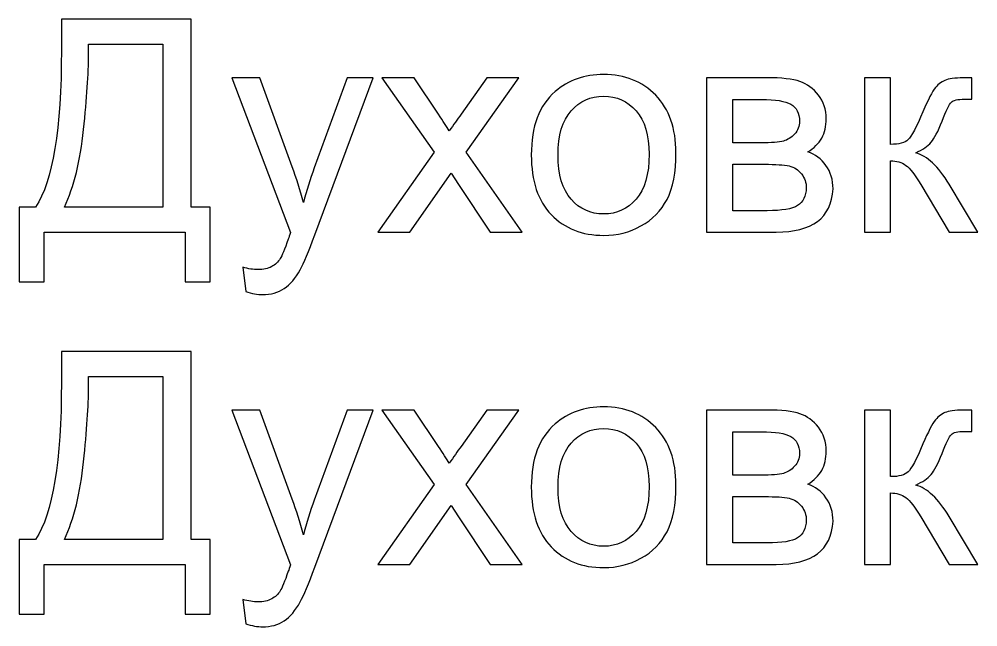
# Model space of a CAD drawing. Header units: millimetres. Extents: x -1744 to 2824, y -3870 to 2862.
# Drawn here: x 1327.9 to 1415.4, y 2132.8 to 2188.3 of the extents above; entities that cross this region are included whole.
import ezdxf

# ---------------------------------------------------------------- set-up
doc = ezdxf.new("R2010")
doc.units = ezdxf.units.MM
doc.header["$MEASUREMENT"] = 0
doc.layers.add('layer 1', color=7, linetype='Continuous')

msp = doc.modelspace()

# ---------------------------------------------------------------- linework, layer by layer
at = {"layer": 'layer 1', "color": 250}
for points, knots in [([(1331.7383, 2188.3161), (1331.7383, 2188.3161), (1343.5873, 2188.3161), (1343.5873, 2188.3161), (1343.5873, 2188.3161), (1343.5873, 2188.3161), (1343.5873, 2171.1404), (1343.5873, 2171.1404), (1343.5873, 2171.1404), (1343.5873, 2171.1404), (1345.3266, 2171.1404), (1345.3266, 2171.1404), (1345.3266, 2171.1404), (1345.3266, 2171.1404), (1345.3266, 2164.3191), (1345.3266, 2164.3191), (1345.3266, 2164.3191), (1345.3266, 2164.3191), (1343.0438, 2164.3191), (1343.0438, 2164.3191), (1343.0438, 2164.3191), (1343.0438, 2164.3191), (1343.0438, 2168.8576), (1343.0438, 2168.8576), (1343.0438, 2168.8576), (1343.0438, 2168.8576), (1330.162, 2168.8576), (1330.162, 2168.8576), (1330.162, 2168.8576), (1330.162, 2168.8576), (1330.162, 2164.3191), (1330.162, 2164.3191), (1330.162, 2164.3191), (1330.162, 2164.3191), (1327.8792, 2164.3191), (1327.8792, 2164.3191), (1327.8792, 2164.3191), (1327.8792, 2164.3191), (1327.8792, 2171.1404), (1327.8792, 2171.1404), (1327.8792, 2171.1404), (1327.8792, 2171.1404), (1329.3739, 2171.1404), (1329.3739, 2171.1404), (1329.3739, 2171.1404), (1330.9502, 2173.5048), (1331.7383, 2178.2834), (1331.7383, 2185.4716), (1331.7383, 2185.4716), (1331.7383, 2185.4716), (1331.7383, 2188.3161), (1331.7383, 2188.3161)], [0, 0, 0, 0, 0.0714286, 0.0714286, 0.0714286, 0.0714286, 0.1428571, 0.1428571, 0.1428571, 0.1428571, 0.2142857, 0.2142857, 0.2142857, 0.2142857, 0.2857143, 0.2857143, 0.2857143, 0.2857143, 0.3571429, 0.3571429, 0.3571429, 0.3571429, 0.4285714, 0.4285714, 0.4285714, 0.4285714, 0.5, 0.5, 0.5, 0.5, 0.5714286, 0.5714286, 0.5714286, 0.5714286, 0.6428571, 0.6428571, 0.6428571, 0.6428571, 0.7142857, 0.7142857, 0.7142857, 0.7142857, 0.7857143, 0.7857143, 0.7857143, 0.7857143, 0.8571429, 0.8571429, 0.8571429, 0.8571429, 1, 1, 1, 1]), ([(1341.0055, 2186.0333), (1341.0055, 2186.0333), (1334.2114, 2186.0333), (1334.2114, 2186.0333), (1334.2114, 2186.0333), (1334.2114, 2186.0333), (1334.2114, 2185.0368), (1334.2114, 2185.0368), (1334.2114, 2185.0368), (1334.2114, 2183.379), (1334.0619, 2181.1098), (1333.763, 2178.2336), (1333.763, 2178.2336), (1333.4685, 2175.3574), (1332.8797, 2172.993), (1332.0101, 2171.1404), (1332.0101, 2171.1404), (1332.0101, 2171.1404), (1341.0055, 2171.1404), (1341.0055, 2171.1404), (1341.0055, 2171.1404), (1341.0055, 2171.1404), (1341.0055, 2186.0333), (1341.0055, 2186.0333)], [0, 0, 0, 0, 0.1428571, 0.1428571, 0.1428571, 0.1428571, 0.2857143, 0.2857143, 0.2857143, 0.2857143, 0.4285714, 0.4285714, 0.4285714, 0.4285714, 0.5714286, 0.5714286, 0.5714286, 0.5714286, 0.7142857, 0.7142857, 0.7142857, 0.7142857, 1, 1, 1, 1]), ([(1348.5653, 2163.4358), (1348.5653, 2163.4358), (1348.2935, 2165.6462), (1348.2935, 2165.6462), (1348.2935, 2165.6462), (1348.8189, 2165.5058), (1349.2718, 2165.4333), (1349.6614, 2165.4333), (1349.6614, 2165.4333), (1350.1959, 2165.4333), (1350.6216, 2165.5239), (1350.9387, 2165.7006), (1350.9387, 2165.7006), (1351.2603, 2165.8772), (1351.523, 2166.1263), (1351.7268, 2166.4434), (1351.7268, 2166.4434), (1351.8763, 2166.6835), (1352.1209, 2167.2768), (1352.4561, 2168.228), (1352.4561, 2168.228), (1352.5013, 2168.3594), (1352.5693, 2168.5541), (1352.6689, 2168.8123), (1352.6689, 2168.8123), (1352.6689, 2168.8123), (1347.3151, 2182.9623), (1347.3151, 2182.9623), (1347.3151, 2182.9623), (1347.3151, 2182.9623), (1349.8697, 2182.9623), (1349.8697, 2182.9623), (1349.8697, 2182.9623), (1349.8697, 2182.9623), (1352.8139, 2174.8184), (1352.8139, 2174.8184), (1352.8139, 2174.8184), (1353.1989, 2173.7902), (1353.5386, 2172.7031), (1353.8421, 2171.5617), (1353.8421, 2171.5617), (1354.1184, 2172.6352), (1354.4445, 2173.6951), (1354.825, 2174.7368), (1354.825, 2174.7368), (1354.825, 2174.7368), (1357.8325, 2182.9623), (1357.8325, 2182.9623), (1357.8325, 2182.9623), (1357.8325, 2182.9623), (1360.2195, 2182.9623), (1360.2195, 2182.9623), (1360.2195, 2182.9623), (1360.2195, 2182.9623), (1354.8884, 2168.613), (1354.8884, 2168.613), (1354.8884, 2168.613), (1354.3131, 2167.0685), (1353.8647, 2166.0086), (1353.5431, 2165.4243), (1353.5431, 2165.4243), (1353.1174, 2164.6407), (1352.6282, 2164.0654), (1352.0801, 2163.6986), (1352.0801, 2163.6986), (1351.5275, 2163.3317), (1350.8707, 2163.1505), (1350.1098, 2163.1505), (1350.1098, 2163.1505), (1349.6478, 2163.1505), (1349.1314, 2163.2456), (1348.5653, 2163.4358)], [0, 0, 0, 0, 0.0526316, 0.0526316, 0.0526316, 0.0526316, 0.1052632, 0.1052632, 0.1052632, 0.1052632, 0.1578947, 0.1578947, 0.1578947, 0.1578947, 0.2105263, 0.2105263, 0.2105263, 0.2105263, 0.2631579, 0.2631579, 0.2631579, 0.2631579, 0.3157895, 0.3157895, 0.3157895, 0.3157895, 0.3684211, 0.3684211, 0.3684211, 0.3684211, 0.4210526, 0.4210526, 0.4210526, 0.4210526, 0.4736842, 0.4736842, 0.4736842, 0.4736842, 0.5263158, 0.5263158, 0.5263158, 0.5263158, 0.5789474, 0.5789474, 0.5789474, 0.5789474, 0.6315789, 0.6315789, 0.6315789, 0.6315789, 0.6842105, 0.6842105, 0.6842105, 0.6842105, 0.7368421, 0.7368421, 0.7368421, 0.7368421, 0.7894737, 0.7894737, 0.7894737, 0.7894737, 0.8421053, 0.8421053, 0.8421053, 0.8421053, 0.8947368, 0.8947368, 0.8947368, 0.8947368, 1, 1, 1, 1]), ([(1360.6318, 2168.8576), (1360.6318, 2168.8576), (1365.7817, 2176.1636), (1365.7817, 2176.1636), (1365.7817, 2176.1636), (1365.7817, 2176.1636), (1361.0122, 2182.9623), (1361.0122, 2182.9623), (1361.0122, 2182.9623), (1361.0122, 2182.9623), (1363.9518, 2182.9623), (1363.9518, 2182.9623), (1363.9518, 2182.9623), (1363.9518, 2182.9623), (1366.1803, 2179.6332), (1366.1803, 2179.6332), (1366.1803, 2179.6332), (1366.5925, 2179.0081), (1366.9186, 2178.5008), (1367.1496, 2178.1022), (1367.1496, 2178.1022), (1367.5528, 2178.6684), (1367.9106, 2179.1802), (1368.2322, 2179.6377), (1368.2322, 2179.6377), (1368.2322, 2179.6377), (1370.5784, 2182.9623), (1370.5784, 2182.9623), (1370.5784, 2182.9623), (1370.5784, 2182.9623), (1373.4999, 2182.9623), (1373.4999, 2182.9623), (1373.4999, 2182.9623), (1373.4999, 2182.9623), (1368.7032, 2176.1636), (1368.7032, 2176.1636), (1368.7032, 2176.1636), (1368.7032, 2176.1636), (1373.8125, 2168.8576), (1373.8125, 2168.8576), (1373.8125, 2168.8576), (1373.8125, 2168.8576), (1370.9046, 2168.8576), (1370.9046, 2168.8576), (1370.9046, 2168.8576), (1370.9046, 2168.8576), (1367.9876, 2173.2059), (1367.9876, 2173.2059), (1367.9876, 2173.2059), (1367.9876, 2173.2059), (1367.3218, 2174.2522), (1367.3218, 2174.2522), (1367.3218, 2174.2522), (1367.3218, 2174.2522), (1363.5533, 2168.8576), (1363.5533, 2168.8576), (1363.5533, 2168.8576), (1363.5533, 2168.8576), (1360.6318, 2168.8576), (1360.6318, 2168.8576)], [0, 0, 0, 0, 0.0625, 0.0625, 0.0625, 0.0625, 0.125, 0.125, 0.125, 0.125, 0.1875, 0.1875, 0.1875, 0.1875, 0.25, 0.25, 0.25, 0.25, 0.3125, 0.3125, 0.3125, 0.3125, 0.375, 0.375, 0.375, 0.375, 0.4375, 0.4375, 0.4375, 0.4375, 0.5, 0.5, 0.5, 0.5, 0.5625, 0.5625, 0.5625, 0.5625, 0.625, 0.625, 0.625, 0.625, 0.6875, 0.6875, 0.6875, 0.6875, 0.75, 0.75, 0.75, 0.75, 0.8125, 0.8125, 0.8125, 0.8125, 0.875, 0.875, 0.875, 0.875, 1, 1, 1, 1]), ([(1374.6504, 2175.91), (1374.6504, 2178.5144), (1375.3751, 2180.4439), (1376.8291, 2181.6986), (1376.8291, 2181.6986), (1378.0385, 2182.7404), (1379.5196, 2183.2613), (1381.2634, 2183.2613), (1381.2634, 2183.2613), (1383.1975, 2183.2613), (1384.7828, 2182.6271), (1386.0148, 2181.3589), (1386.0148, 2181.3589), (1387.2423, 2180.0952), (1387.8583, 2178.3423), (1387.8583, 2176.1092), (1387.8583, 2176.1092), (1387.8583, 2174.2975), (1387.5865, 2172.8752), (1387.043, 2171.838), (1387.043, 2171.838), (1386.4995, 2170.8007), (1385.7068, 2169.9945), (1384.665, 2169.4193), (1384.665, 2169.4193), (1383.6278, 2168.844), (1382.4909, 2168.5587), (1381.2634, 2168.5587), (1381.2634, 2168.5587), (1379.2886, 2168.5587), (1377.6942, 2169.1882), (1376.4758, 2170.452), (1376.4758, 2170.452), (1375.2574, 2171.7157), (1374.6504, 2173.5365), (1374.6504, 2175.91)], [0, 0, 0, 0, 0.1, 0.1, 0.1, 0.1, 0.2, 0.2, 0.2, 0.2, 0.3, 0.3, 0.3, 0.3, 0.4, 0.4, 0.4, 0.4, 0.5, 0.5, 0.5, 0.5, 0.6, 0.6, 0.6, 0.6, 0.7, 0.7, 0.7, 0.7, 0.8, 0.8, 0.8, 0.8, 1, 1, 1, 1]), ([(1390.6621, 2182.9623), (1390.6621, 2182.9623), (1396.1653, 2182.9623), (1396.1653, 2182.9623), (1396.1653, 2182.9623), (1397.5151, 2182.9623), (1398.5207, 2182.8491), (1399.182, 2182.6226), (1399.182, 2182.6226), (1399.8387, 2182.3961), (1400.4049, 2181.9839), (1400.876, 2181.3815), (1400.876, 2181.3815), (1401.3516, 2180.7746), (1401.5871, 2180.0544), (1401.5871, 2179.2119), (1401.5871, 2179.2119), (1401.5871, 2178.537), (1401.4467, 2177.9482), (1401.1704, 2177.45), (1401.1704, 2177.45), (1400.8896, 2176.9472), (1400.4729, 2176.526), (1399.9112, 2176.1908), (1399.9112, 2176.1908), (1400.5725, 2175.9688), (1401.1206, 2175.5567), (1401.5599, 2174.9497), (1401.5599, 2174.9497), (1401.9947, 2174.3473), (1402.2122, 2173.6271), (1402.2122, 2172.7982), (1402.2122, 2172.7982), (1402.1261, 2171.462), (1401.646, 2170.4701), (1400.7809, 2169.8269), (1400.7809, 2169.8269), (1399.9157, 2169.1792), (1398.6565, 2168.8576), (1397.0078, 2168.8576), (1397.0078, 2168.8576), (1397.0078, 2168.8576), (1390.6621, 2168.8576), (1390.6621, 2168.8576), (1390.6621, 2168.8576), (1390.6621, 2168.8576), (1390.6621, 2182.9623), (1390.6621, 2182.9623)], [0, 0, 0, 0, 0.0769231, 0.0769231, 0.0769231, 0.0769231, 0.1538462, 0.1538462, 0.1538462, 0.1538462, 0.2307692, 0.2307692, 0.2307692, 0.2307692, 0.3076923, 0.3076923, 0.3076923, 0.3076923, 0.3846154, 0.3846154, 0.3846154, 0.3846154, 0.4615385, 0.4615385, 0.4615385, 0.4615385, 0.5384615, 0.5384615, 0.5384615, 0.5384615, 0.6153846, 0.6153846, 0.6153846, 0.6153846, 0.6923077, 0.6923077, 0.6923077, 0.6923077, 0.7692308, 0.7692308, 0.7692308, 0.7692308, 0.8461538, 0.8461538, 0.8461538, 0.8461538, 1, 1, 1, 1]), ([(1405.0748, 2182.9623), (1405.0748, 2182.9623), (1407.4663, 2182.9623), (1407.4663, 2182.9623), (1407.4663, 2182.9623), (1407.4663, 2182.9623), (1407.4663, 2176.8747), (1407.4663, 2176.8747), (1407.4663, 2176.8747), (1408.2273, 2176.8747), (1408.7618, 2177.0197), (1409.0698, 2177.3141), (1409.0698, 2177.3141), (1409.3732, 2177.604), (1409.8216, 2178.451), (1410.4195, 2179.8596), (1410.4195, 2179.8596), (1410.8906, 2180.9739), (1411.2711, 2181.7076), (1411.561, 2182.0609), (1411.561, 2182.0609), (1411.8554, 2182.4142), (1412.1906, 2182.6543), (1412.571, 2182.7766), (1412.571, 2182.7766), (1412.956, 2182.8989), (1413.5675, 2182.9623), (1414.4055, 2182.9623), (1414.4055, 2182.9623), (1414.4055, 2182.9623), (1414.8856, 2182.9623), (1414.8856, 2182.9623), (1414.8856, 2182.9623), (1414.8856, 2182.9623), (1414.8856, 2180.992), (1414.8856, 2180.992), (1414.8856, 2180.992), (1414.8856, 2180.992), (1414.2197, 2181.0056), (1414.2197, 2181.0056), (1414.2197, 2181.0056), (1413.5902, 2181.0056), (1413.187, 2180.9105), (1413.0104, 2180.7248), (1413.0104, 2180.7248), (1412.8247, 2180.53), (1412.5393, 2179.9502), (1412.1588, 2178.9855), (1412.1588, 2178.9855), (1411.7965, 2178.0614), (1411.4658, 2177.4228), (1411.1624, 2177.0695), (1411.1624, 2177.0695), (1410.8634, 2176.7162), (1410.3969, 2176.3946), (1409.7673, 2176.1002), (1409.7673, 2176.1002), (1410.7955, 2175.8239), (1411.8101, 2174.8682), (1412.8066, 2173.2285), (1412.8066, 2173.2285), (1412.8066, 2173.2285), (1415.4291, 2168.8576), (1415.4291, 2168.8576), (1415.4291, 2168.8576), (1415.4291, 2168.8576), (1412.802, 2168.8576), (1412.802, 2168.8576), (1412.802, 2168.8576), (1412.802, 2168.8576), (1410.2157, 2173.2149), (1410.2157, 2173.2149), (1410.2157, 2173.2149), (1409.6948, 2174.0982), (1409.2419, 2174.6779), (1408.8569, 2174.9588), (1408.8569, 2174.9588), (1408.4673, 2175.2396), (1408.0053, 2175.38), (1407.4663, 2175.38), (1407.4663, 2175.38), (1407.4663, 2175.38), (1407.4663, 2168.8576), (1407.4663, 2168.8576), (1407.4663, 2168.8576), (1407.4663, 2168.8576), (1405.0748, 2168.8576), (1405.0748, 2168.8576), (1405.0748, 2168.8576), (1405.0748, 2168.8576), (1405.0748, 2182.9623), (1405.0748, 2182.9623)], [0, 0, 0, 0, 0.0416667, 0.0416667, 0.0416667, 0.0416667, 0.0833333, 0.0833333, 0.0833333, 0.0833333, 0.125, 0.125, 0.125, 0.125, 0.1666667, 0.1666667, 0.1666667, 0.1666667, 0.2083333, 0.2083333, 0.2083333, 0.2083333, 0.25, 0.25, 0.25, 0.25, 0.2916667, 0.2916667, 0.2916667, 0.2916667, 0.3333333, 0.3333333, 0.3333333, 0.3333333, 0.375, 0.375, 0.375, 0.375, 0.4166667, 0.4166667, 0.4166667, 0.4166667, 0.4583333, 0.4583333, 0.4583333, 0.4583333, 0.5, 0.5, 0.5, 0.5, 0.5416667, 0.5416667, 0.5416667, 0.5416667, 0.5833333, 0.5833333, 0.5833333, 0.5833333, 0.625, 0.625, 0.625, 0.625, 0.6666667, 0.6666667, 0.6666667, 0.6666667, 0.7083333, 0.7083333, 0.7083333, 0.7083333, 0.75, 0.75, 0.75, 0.75, 0.7916667, 0.7916667, 0.7916667, 0.7916667, 0.8333333, 0.8333333, 0.8333333, 0.8333333, 0.875, 0.875, 0.875, 0.875, 0.9166667, 0.9166667, 0.9166667, 0.9166667, 1, 1, 1, 1]), ([(1377.0963, 2175.9054), (1377.0963, 2174.1027), (1377.4904, 2172.7529), (1378.2785, 2171.8606), (1378.2785, 2171.8606), (1379.0712, 2170.9638), (1380.0631, 2170.5154), (1381.2634, 2170.5154), (1381.2634, 2170.5154), (1382.4501, 2170.5154), (1383.4376, 2170.9638), (1384.2302, 2171.8652), (1384.2302, 2171.8652), (1385.0183, 2172.7665), (1385.4124, 2174.1389), (1385.4124, 2175.9824), (1385.4124, 2175.9824), (1385.4124, 2177.7217), (1385.0138, 2179.0398), (1384.2212, 2179.9321), (1384.2212, 2179.9321), (1383.4285, 2180.8289), (1382.4411, 2181.2774), (1381.2634, 2181.2774), (1381.2634, 2181.2774), (1380.0631, 2181.2774), (1379.0712, 2180.8335), (1378.2785, 2179.9412), (1378.2785, 2179.9412), (1377.4904, 2179.0489), (1377.0963, 2177.7036), (1377.0963, 2175.9054)], [0, 0, 0, 0, 0.1111111, 0.1111111, 0.1111111, 0.1111111, 0.2222222, 0.2222222, 0.2222222, 0.2222222, 0.3333333, 0.3333333, 0.3333333, 0.3333333, 0.4444444, 0.4444444, 0.4444444, 0.4444444, 0.5555556, 0.5555556, 0.5555556, 0.5555556, 0.6666667, 0.6666667, 0.6666667, 0.6666667, 0.7777778, 0.7777778, 0.7777778, 0.7777778, 1, 1, 1, 1]), ([(1393.0536, 2177.0106), (1393.0536, 2177.0106), (1395.5901, 2177.0106), (1395.5901, 2177.0106), (1395.5901, 2177.0106), (1396.6002, 2177.0106), (1397.2977, 2177.065), (1397.6737, 2177.1691), (1397.6737, 2177.1691), (1398.0541, 2177.2778), (1398.3938, 2177.4907), (1398.6928, 2177.8169), (1398.6928, 2177.8169), (1398.9917, 2178.1384), (1399.1412, 2178.528), (1399.1412, 2178.9809), (1399.1412, 2178.9809), (1399.1412, 2179.7283), (1398.8785, 2180.2446), (1398.3576, 2180.5391), (1398.3576, 2180.5391), (1397.8322, 2180.8335), (1396.9354, 2180.9784), (1395.6671, 2180.9784), (1395.6671, 2180.9784), (1395.6671, 2180.9784), (1393.0536, 2180.9784), (1393.0536, 2180.9784), (1393.0536, 2180.9784), (1393.0536, 2180.9784), (1393.0536, 2177.0106), (1393.0536, 2177.0106)], [0, 0, 0, 0, 0.1111111, 0.1111111, 0.1111111, 0.1111111, 0.2222222, 0.2222222, 0.2222222, 0.2222222, 0.3333333, 0.3333333, 0.3333333, 0.3333333, 0.4444444, 0.4444444, 0.4444444, 0.4444444, 0.5555556, 0.5555556, 0.5555556, 0.5555556, 0.6666667, 0.6666667, 0.6666667, 0.6666667, 0.7777778, 0.7777778, 0.7777778, 0.7777778, 1, 1, 1, 1]), ([(1393.0536, 2170.8143), (1393.0536, 2170.8143), (1396.1925, 2170.8143), (1396.1925, 2170.8143), (1396.1925, 2170.8143), (1397.5423, 2170.8143), (1398.4708, 2170.9729), (1398.9736, 2171.2854), (1398.9736, 2171.2854), (1399.4764, 2171.6024), (1399.7391, 2172.1415), (1399.7663, 2172.916), (1399.7663, 2172.916), (1399.7663, 2173.3644), (1399.6213, 2173.7856), (1399.3314, 2174.1706), (1399.3314, 2174.1706), (1399.037, 2174.5556), (1398.6565, 2174.8002), (1398.19, 2174.8999), (1398.19, 2174.8999), (1397.7235, 2175.0041), (1396.9716, 2175.0539), (1395.9389, 2175.0539), (1395.9389, 2175.0539), (1395.9389, 2175.0539), (1393.0536, 2175.0539), (1393.0536, 2175.0539), (1393.0536, 2175.0539), (1393.0536, 2175.0539), (1393.0536, 2170.8143), (1393.0536, 2170.8143)], [0, 0, 0, 0, 0.1111111, 0.1111111, 0.1111111, 0.1111111, 0.2222222, 0.2222222, 0.2222222, 0.2222222, 0.3333333, 0.3333333, 0.3333333, 0.3333333, 0.4444444, 0.4444444, 0.4444444, 0.4444444, 0.5555556, 0.5555556, 0.5555556, 0.5555556, 0.6666667, 0.6666667, 0.6666667, 0.6666667, 0.7777778, 0.7777778, 0.7777778, 0.7777778, 1, 1, 1, 1]), ([(1331.7383, 2157.9552), (1331.7383, 2157.9552), (1343.5873, 2157.9552), (1343.5873, 2157.9552), (1343.5873, 2157.9552), (1343.5873, 2157.9552), (1343.5873, 2140.7795), (1343.5873, 2140.7795), (1343.5873, 2140.7795), (1343.5873, 2140.7795), (1345.3266, 2140.7795), (1345.3266, 2140.7795), (1345.3266, 2140.7795), (1345.3266, 2140.7795), (1345.3266, 2133.9582), (1345.3266, 2133.9582), (1345.3266, 2133.9582), (1345.3266, 2133.9582), (1343.0438, 2133.9582), (1343.0438, 2133.9582), (1343.0438, 2133.9582), (1343.0438, 2133.9582), (1343.0438, 2138.4967), (1343.0438, 2138.4967), (1343.0438, 2138.4967), (1343.0438, 2138.4967), (1330.162, 2138.4967), (1330.162, 2138.4967), (1330.162, 2138.4967), (1330.162, 2138.4967), (1330.162, 2133.9582), (1330.162, 2133.9582), (1330.162, 2133.9582), (1330.162, 2133.9582), (1327.8792, 2133.9582), (1327.8792, 2133.9582), (1327.8792, 2133.9582), (1327.8792, 2133.9582), (1327.8792, 2140.7795), (1327.8792, 2140.7795), (1327.8792, 2140.7795), (1327.8792, 2140.7795), (1329.3739, 2140.7795), (1329.3739, 2140.7795), (1329.3739, 2140.7795), (1330.9502, 2143.1439), (1331.7383, 2147.9225), (1331.7383, 2155.1107), (1331.7383, 2155.1107), (1331.7383, 2155.1107), (1331.7383, 2157.9552), (1331.7383, 2157.9552)], [0, 0, 0, 0, 0.0714286, 0.0714286, 0.0714286, 0.0714286, 0.1428571, 0.1428571, 0.1428571, 0.1428571, 0.2142857, 0.2142857, 0.2142857, 0.2142857, 0.2857143, 0.2857143, 0.2857143, 0.2857143, 0.3571429, 0.3571429, 0.3571429, 0.3571429, 0.4285714, 0.4285714, 0.4285714, 0.4285714, 0.5, 0.5, 0.5, 0.5, 0.5714286, 0.5714286, 0.5714286, 0.5714286, 0.6428571, 0.6428571, 0.6428571, 0.6428571, 0.7142857, 0.7142857, 0.7142857, 0.7142857, 0.7857143, 0.7857143, 0.7857143, 0.7857143, 0.8571429, 0.8571429, 0.8571429, 0.8571429, 1, 1, 1, 1]), ([(1341.0055, 2155.6724), (1341.0055, 2155.6724), (1334.2114, 2155.6724), (1334.2114, 2155.6724), (1334.2114, 2155.6724), (1334.2114, 2155.6724), (1334.2114, 2154.6759), (1334.2114, 2154.6759), (1334.2114, 2154.6759), (1334.2114, 2153.0181), (1334.0619, 2150.7489), (1333.763, 2147.8727), (1333.763, 2147.8727), (1333.4685, 2144.9965), (1332.8797, 2142.6321), (1332.0101, 2140.7795), (1332.0101, 2140.7795), (1332.0101, 2140.7795), (1341.0055, 2140.7795), (1341.0055, 2140.7795), (1341.0055, 2140.7795), (1341.0055, 2140.7795), (1341.0055, 2155.6724), (1341.0055, 2155.6724)], [0, 0, 0, 0, 0.1428571, 0.1428571, 0.1428571, 0.1428571, 0.2857143, 0.2857143, 0.2857143, 0.2857143, 0.4285714, 0.4285714, 0.4285714, 0.4285714, 0.5714286, 0.5714286, 0.5714286, 0.5714286, 0.7142857, 0.7142857, 0.7142857, 0.7142857, 1, 1, 1, 1]), ([(1374.6504, 2145.5491), (1374.6504, 2148.1535), (1375.3751, 2150.083), (1376.8291, 2151.3377), (1376.8291, 2151.3377), (1378.0385, 2152.3795), (1379.5196, 2152.9004), (1381.2634, 2152.9004), (1381.2634, 2152.9004), (1383.1975, 2152.9004), (1384.7828, 2152.2662), (1386.0148, 2150.998), (1386.0148, 2150.998), (1387.2423, 2149.7343), (1387.8583, 2147.9814), (1387.8583, 2145.7483), (1387.8583, 2145.7483), (1387.8583, 2143.9366), (1387.5865, 2142.5143), (1387.043, 2141.4771), (1387.043, 2141.4771), (1386.4995, 2140.4398), (1385.7068, 2139.6336), (1384.665, 2139.0584), (1384.665, 2139.0584), (1383.6278, 2138.4831), (1382.4909, 2138.1978), (1381.2634, 2138.1978), (1381.2634, 2138.1978), (1379.2886, 2138.1978), (1377.6942, 2138.8273), (1376.4758, 2140.0911), (1376.4758, 2140.0911), (1375.2574, 2141.3548), (1374.6504, 2143.1756), (1374.6504, 2145.5491)], [0, 0, 0, 0, 0.1, 0.1, 0.1, 0.1, 0.2, 0.2, 0.2, 0.2, 0.3, 0.3, 0.3, 0.3, 0.4, 0.4, 0.4, 0.4, 0.5, 0.5, 0.5, 0.5, 0.6, 0.6, 0.6, 0.6, 0.7, 0.7, 0.7, 0.7, 0.8, 0.8, 0.8, 0.8, 1, 1, 1, 1]), ([(1348.5653, 2133.0749), (1348.5653, 2133.0749), (1348.2935, 2135.2853), (1348.2935, 2135.2853), (1348.2935, 2135.2853), (1348.8189, 2135.1449), (1349.2718, 2135.0724), (1349.6614, 2135.0724), (1349.6614, 2135.0724), (1350.1959, 2135.0724), (1350.6216, 2135.163), (1350.9387, 2135.3397), (1350.9387, 2135.3397), (1351.2603, 2135.5163), (1351.523, 2135.7654), (1351.7268, 2136.0825), (1351.7268, 2136.0825), (1351.8763, 2136.3226), (1352.1209, 2136.9159), (1352.4561, 2137.8671), (1352.4561, 2137.8671), (1352.5013, 2137.9985), (1352.5693, 2138.1932), (1352.6689, 2138.4514), (1352.6689, 2138.4514), (1352.6689, 2138.4514), (1347.3151, 2152.6014), (1347.3151, 2152.6014), (1347.3151, 2152.6014), (1347.3151, 2152.6014), (1349.8697, 2152.6014), (1349.8697, 2152.6014), (1349.8697, 2152.6014), (1349.8697, 2152.6014), (1352.8139, 2144.4575), (1352.8139, 2144.4575), (1352.8139, 2144.4575), (1353.1989, 2143.4293), (1353.5386, 2142.3422), (1353.8421, 2141.2008), (1353.8421, 2141.2008), (1354.1184, 2142.2743), (1354.4445, 2143.3342), (1354.825, 2144.3759), (1354.825, 2144.3759), (1354.825, 2144.3759), (1357.8325, 2152.6014), (1357.8325, 2152.6014), (1357.8325, 2152.6014), (1357.8325, 2152.6014), (1360.2195, 2152.6014), (1360.2195, 2152.6014), (1360.2195, 2152.6014), (1360.2195, 2152.6014), (1354.8884, 2138.2521), (1354.8884, 2138.2521), (1354.8884, 2138.2521), (1354.3131, 2136.7076), (1353.8647, 2135.6477), (1353.5431, 2135.0634), (1353.5431, 2135.0634), (1353.1174, 2134.2798), (1352.6282, 2133.7045), (1352.0801, 2133.3377), (1352.0801, 2133.3377), (1351.5275, 2132.9708), (1350.8707, 2132.7896), (1350.1098, 2132.7896), (1350.1098, 2132.7896), (1349.6478, 2132.7896), (1349.1314, 2132.8847), (1348.5653, 2133.0749)], [0, 0, 0, 0, 0.0526316, 0.0526316, 0.0526316, 0.0526316, 0.1052632, 0.1052632, 0.1052632, 0.1052632, 0.1578947, 0.1578947, 0.1578947, 0.1578947, 0.2105263, 0.2105263, 0.2105263, 0.2105263, 0.2631579, 0.2631579, 0.2631579, 0.2631579, 0.3157895, 0.3157895, 0.3157895, 0.3157895, 0.3684211, 0.3684211, 0.3684211, 0.3684211, 0.4210526, 0.4210526, 0.4210526, 0.4210526, 0.4736842, 0.4736842, 0.4736842, 0.4736842, 0.5263158, 0.5263158, 0.5263158, 0.5263158, 0.5789474, 0.5789474, 0.5789474, 0.5789474, 0.6315789, 0.6315789, 0.6315789, 0.6315789, 0.6842105, 0.6842105, 0.6842105, 0.6842105, 0.7368421, 0.7368421, 0.7368421, 0.7368421, 0.7894737, 0.7894737, 0.7894737, 0.7894737, 0.8421053, 0.8421053, 0.8421053, 0.8421053, 0.8947368, 0.8947368, 0.8947368, 0.8947368, 1, 1, 1, 1]), ([(1360.6318, 2138.4967), (1360.6318, 2138.4967), (1365.7817, 2145.8027), (1365.7817, 2145.8027), (1365.7817, 2145.8027), (1365.7817, 2145.8027), (1361.0122, 2152.6014), (1361.0122, 2152.6014), (1361.0122, 2152.6014), (1361.0122, 2152.6014), (1363.9518, 2152.6014), (1363.9518, 2152.6014), (1363.9518, 2152.6014), (1363.9518, 2152.6014), (1366.1803, 2149.2723), (1366.1803, 2149.2723), (1366.1803, 2149.2723), (1366.5925, 2148.6472), (1366.9186, 2148.1399), (1367.1496, 2147.7413), (1367.1496, 2147.7413), (1367.5528, 2148.3075), (1367.9106, 2148.8193), (1368.2322, 2149.2768), (1368.2322, 2149.2768), (1368.2322, 2149.2768), (1370.5784, 2152.6014), (1370.5784, 2152.6014), (1370.5784, 2152.6014), (1370.5784, 2152.6014), (1373.4999, 2152.6014), (1373.4999, 2152.6014), (1373.4999, 2152.6014), (1373.4999, 2152.6014), (1368.7032, 2145.8027), (1368.7032, 2145.8027), (1368.7032, 2145.8027), (1368.7032, 2145.8027), (1373.8125, 2138.4967), (1373.8125, 2138.4967), (1373.8125, 2138.4967), (1373.8125, 2138.4967), (1370.9046, 2138.4967), (1370.9046, 2138.4967), (1370.9046, 2138.4967), (1370.9046, 2138.4967), (1367.9876, 2142.845), (1367.9876, 2142.845), (1367.9876, 2142.845), (1367.9876, 2142.845), (1367.3218, 2143.8913), (1367.3218, 2143.8913), (1367.3218, 2143.8913), (1367.3218, 2143.8913), (1363.5533, 2138.4967), (1363.5533, 2138.4967), (1363.5533, 2138.4967), (1363.5533, 2138.4967), (1360.6318, 2138.4967), (1360.6318, 2138.4967)], [0, 0, 0, 0, 0.0625, 0.0625, 0.0625, 0.0625, 0.125, 0.125, 0.125, 0.125, 0.1875, 0.1875, 0.1875, 0.1875, 0.25, 0.25, 0.25, 0.25, 0.3125, 0.3125, 0.3125, 0.3125, 0.375, 0.375, 0.375, 0.375, 0.4375, 0.4375, 0.4375, 0.4375, 0.5, 0.5, 0.5, 0.5, 0.5625, 0.5625, 0.5625, 0.5625, 0.625, 0.625, 0.625, 0.625, 0.6875, 0.6875, 0.6875, 0.6875, 0.75, 0.75, 0.75, 0.75, 0.8125, 0.8125, 0.8125, 0.8125, 0.875, 0.875, 0.875, 0.875, 1, 1, 1, 1]), ([(1390.6621, 2152.6014), (1390.6621, 2152.6014), (1396.1653, 2152.6014), (1396.1653, 2152.6014), (1396.1653, 2152.6014), (1397.5151, 2152.6014), (1398.5207, 2152.4882), (1399.182, 2152.2617), (1399.182, 2152.2617), (1399.8387, 2152.0352), (1400.4049, 2151.623), (1400.876, 2151.0206), (1400.876, 2151.0206), (1401.3516, 2150.4137), (1401.5871, 2149.6935), (1401.5871, 2148.851), (1401.5871, 2148.851), (1401.5871, 2148.1761), (1401.4467, 2147.5873), (1401.1704, 2147.0891), (1401.1704, 2147.0891), (1400.8896, 2146.5863), (1400.4729, 2146.1651), (1399.9112, 2145.8299), (1399.9112, 2145.8299), (1400.5725, 2145.6079), (1401.1206, 2145.1958), (1401.5599, 2144.5888), (1401.5599, 2144.5888), (1401.9947, 2143.9864), (1402.2122, 2143.2662), (1402.2122, 2142.4373), (1402.2122, 2142.4373), (1402.1261, 2141.1011), (1401.646, 2140.1092), (1400.7809, 2139.466), (1400.7809, 2139.466), (1399.9157, 2138.8183), (1398.6565, 2138.4967), (1397.0078, 2138.4967), (1397.0078, 2138.4967), (1397.0078, 2138.4967), (1390.6621, 2138.4967), (1390.6621, 2138.4967), (1390.6621, 2138.4967), (1390.6621, 2138.4967), (1390.6621, 2152.6014), (1390.6621, 2152.6014)], [0, 0, 0, 0, 0.0769231, 0.0769231, 0.0769231, 0.0769231, 0.1538462, 0.1538462, 0.1538462, 0.1538462, 0.2307692, 0.2307692, 0.2307692, 0.2307692, 0.3076923, 0.3076923, 0.3076923, 0.3076923, 0.3846154, 0.3846154, 0.3846154, 0.3846154, 0.4615385, 0.4615385, 0.4615385, 0.4615385, 0.5384615, 0.5384615, 0.5384615, 0.5384615, 0.6153846, 0.6153846, 0.6153846, 0.6153846, 0.6923077, 0.6923077, 0.6923077, 0.6923077, 0.7692308, 0.7692308, 0.7692308, 0.7692308, 0.8461538, 0.8461538, 0.8461538, 0.8461538, 1, 1, 1, 1]), ([(1405.0748, 2152.6014), (1405.0748, 2152.6014), (1407.4663, 2152.6014), (1407.4663, 2152.6014), (1407.4663, 2152.6014), (1407.4663, 2152.6014), (1407.4663, 2146.5138), (1407.4663, 2146.5138), (1407.4663, 2146.5138), (1408.2273, 2146.5138), (1408.7618, 2146.6588), (1409.0698, 2146.9532), (1409.0698, 2146.9532), (1409.3732, 2147.2431), (1409.8216, 2148.0901), (1410.4195, 2149.4987), (1410.4195, 2149.4987), (1410.8906, 2150.613), (1411.2711, 2151.3467), (1411.561, 2151.7), (1411.561, 2151.7), (1411.8554, 2152.0533), (1412.1906, 2152.2934), (1412.571, 2152.4157), (1412.571, 2152.4157), (1412.956, 2152.538), (1413.5675, 2152.6014), (1414.4055, 2152.6014), (1414.4055, 2152.6014), (1414.4055, 2152.6014), (1414.8856, 2152.6014), (1414.8856, 2152.6014), (1414.8856, 2152.6014), (1414.8856, 2152.6014), (1414.8856, 2150.6311), (1414.8856, 2150.6311), (1414.8856, 2150.6311), (1414.8856, 2150.6311), (1414.2197, 2150.6447), (1414.2197, 2150.6447), (1414.2197, 2150.6447), (1413.5902, 2150.6447), (1413.187, 2150.5496), (1413.0104, 2150.3639), (1413.0104, 2150.3639), (1412.8247, 2150.1691), (1412.5393, 2149.5893), (1412.1588, 2148.6246), (1412.1588, 2148.6246), (1411.7965, 2147.7005), (1411.4658, 2147.0619), (1411.1624, 2146.7086), (1411.1624, 2146.7086), (1410.8634, 2146.3553), (1410.3969, 2146.0337), (1409.7673, 2145.7393), (1409.7673, 2145.7393), (1410.7955, 2145.463), (1411.8101, 2144.5073), (1412.8066, 2142.8676), (1412.8066, 2142.8676), (1412.8066, 2142.8676), (1415.4291, 2138.4967), (1415.4291, 2138.4967), (1415.4291, 2138.4967), (1415.4291, 2138.4967), (1412.802, 2138.4967), (1412.802, 2138.4967), (1412.802, 2138.4967), (1412.802, 2138.4967), (1410.2157, 2142.854), (1410.2157, 2142.854), (1410.2157, 2142.854), (1409.6948, 2143.7373), (1409.2419, 2144.317), (1408.8569, 2144.5979), (1408.8569, 2144.5979), (1408.4673, 2144.8787), (1408.0053, 2145.0191), (1407.4663, 2145.0191), (1407.4663, 2145.0191), (1407.4663, 2145.0191), (1407.4663, 2138.4967), (1407.4663, 2138.4967), (1407.4663, 2138.4967), (1407.4663, 2138.4967), (1405.0748, 2138.4967), (1405.0748, 2138.4967), (1405.0748, 2138.4967), (1405.0748, 2138.4967), (1405.0748, 2152.6014), (1405.0748, 2152.6014)], [0, 0, 0, 0, 0.0416667, 0.0416667, 0.0416667, 0.0416667, 0.0833333, 0.0833333, 0.0833333, 0.0833333, 0.125, 0.125, 0.125, 0.125, 0.1666667, 0.1666667, 0.1666667, 0.1666667, 0.2083333, 0.2083333, 0.2083333, 0.2083333, 0.25, 0.25, 0.25, 0.25, 0.2916667, 0.2916667, 0.2916667, 0.2916667, 0.3333333, 0.3333333, 0.3333333, 0.3333333, 0.375, 0.375, 0.375, 0.375, 0.4166667, 0.4166667, 0.4166667, 0.4166667, 0.4583333, 0.4583333, 0.4583333, 0.4583333, 0.5, 0.5, 0.5, 0.5, 0.5416667, 0.5416667, 0.5416667, 0.5416667, 0.5833333, 0.5833333, 0.5833333, 0.5833333, 0.625, 0.625, 0.625, 0.625, 0.6666667, 0.6666667, 0.6666667, 0.6666667, 0.7083333, 0.7083333, 0.7083333, 0.7083333, 0.75, 0.75, 0.75, 0.75, 0.7916667, 0.7916667, 0.7916667, 0.7916667, 0.8333333, 0.8333333, 0.8333333, 0.8333333, 0.875, 0.875, 0.875, 0.875, 0.9166667, 0.9166667, 0.9166667, 0.9166667, 1, 1, 1, 1]), ([(1377.0963, 2145.5445), (1377.0963, 2143.7418), (1377.4904, 2142.392), (1378.2785, 2141.4997), (1378.2785, 2141.4997), (1379.0712, 2140.6029), (1380.0631, 2140.1545), (1381.2634, 2140.1545), (1381.2634, 2140.1545), (1382.4501, 2140.1545), (1383.4376, 2140.6029), (1384.2302, 2141.5043), (1384.2302, 2141.5043), (1385.0183, 2142.4056), (1385.4124, 2143.778), (1385.4124, 2145.6215), (1385.4124, 2145.6215), (1385.4124, 2147.3608), (1385.0138, 2148.6789), (1384.2212, 2149.5712), (1384.2212, 2149.5712), (1383.4285, 2150.468), (1382.4411, 2150.9165), (1381.2634, 2150.9165), (1381.2634, 2150.9165), (1380.0631, 2150.9165), (1379.0712, 2150.4726), (1378.2785, 2149.5803), (1378.2785, 2149.5803), (1377.4904, 2148.688), (1377.0963, 2147.3427), (1377.0963, 2145.5445)], [0, 0, 0, 0, 0.1111111, 0.1111111, 0.1111111, 0.1111111, 0.2222222, 0.2222222, 0.2222222, 0.2222222, 0.3333333, 0.3333333, 0.3333333, 0.3333333, 0.4444444, 0.4444444, 0.4444444, 0.4444444, 0.5555556, 0.5555556, 0.5555556, 0.5555556, 0.6666667, 0.6666667, 0.6666667, 0.6666667, 0.7777778, 0.7777778, 0.7777778, 0.7777778, 1, 1, 1, 1]), ([(1393.0536, 2146.6497), (1393.0536, 2146.6497), (1395.5901, 2146.6497), (1395.5901, 2146.6497), (1395.5901, 2146.6497), (1396.6002, 2146.6497), (1397.2977, 2146.7041), (1397.6737, 2146.8082), (1397.6737, 2146.8082), (1398.0541, 2146.9169), (1398.3938, 2147.1298), (1398.6928, 2147.456), (1398.6928, 2147.456), (1398.9917, 2147.7775), (1399.1412, 2148.1671), (1399.1412, 2148.62), (1399.1412, 2148.62), (1399.1412, 2149.3674), (1398.8785, 2149.8837), (1398.3576, 2150.1782), (1398.3576, 2150.1782), (1397.8322, 2150.4726), (1396.9354, 2150.6175), (1395.6671, 2150.6175), (1395.6671, 2150.6175), (1395.6671, 2150.6175), (1393.0536, 2150.6175), (1393.0536, 2150.6175), (1393.0536, 2150.6175), (1393.0536, 2150.6175), (1393.0536, 2146.6497), (1393.0536, 2146.6497)], [0, 0, 0, 0, 0.1111111, 0.1111111, 0.1111111, 0.1111111, 0.2222222, 0.2222222, 0.2222222, 0.2222222, 0.3333333, 0.3333333, 0.3333333, 0.3333333, 0.4444444, 0.4444444, 0.4444444, 0.4444444, 0.5555556, 0.5555556, 0.5555556, 0.5555556, 0.6666667, 0.6666667, 0.6666667, 0.6666667, 0.7777778, 0.7777778, 0.7777778, 0.7777778, 1, 1, 1, 1]), ([(1393.0536, 2140.4534), (1393.0536, 2140.4534), (1396.1925, 2140.4534), (1396.1925, 2140.4534), (1396.1925, 2140.4534), (1397.5423, 2140.4534), (1398.4708, 2140.612), (1398.9736, 2140.9245), (1398.9736, 2140.9245), (1399.4764, 2141.2415), (1399.7391, 2141.7806), (1399.7663, 2142.5551), (1399.7663, 2142.5551), (1399.7663, 2143.0035), (1399.6213, 2143.4247), (1399.3314, 2143.8097), (1399.3314, 2143.8097), (1399.037, 2144.1947), (1398.6565, 2144.4393), (1398.19, 2144.539), (1398.19, 2144.539), (1397.7235, 2144.6432), (1396.9716, 2144.693), (1395.9389, 2144.693), (1395.9389, 2144.693), (1395.9389, 2144.693), (1393.0536, 2144.693), (1393.0536, 2144.693), (1393.0536, 2144.693), (1393.0536, 2144.693), (1393.0536, 2140.4534), (1393.0536, 2140.4534)], [0, 0, 0, 0, 0.1111111, 0.1111111, 0.1111111, 0.1111111, 0.2222222, 0.2222222, 0.2222222, 0.2222222, 0.3333333, 0.3333333, 0.3333333, 0.3333333, 0.4444444, 0.4444444, 0.4444444, 0.4444444, 0.5555556, 0.5555556, 0.5555556, 0.5555556, 0.6666667, 0.6666667, 0.6666667, 0.6666667, 0.7777778, 0.7777778, 0.7777778, 0.7777778, 1, 1, 1, 1])]:
    msp.add_open_spline(points, degree=3, knots=knots, dxfattribs=at)

doc.saveas('drawing.dxf')
